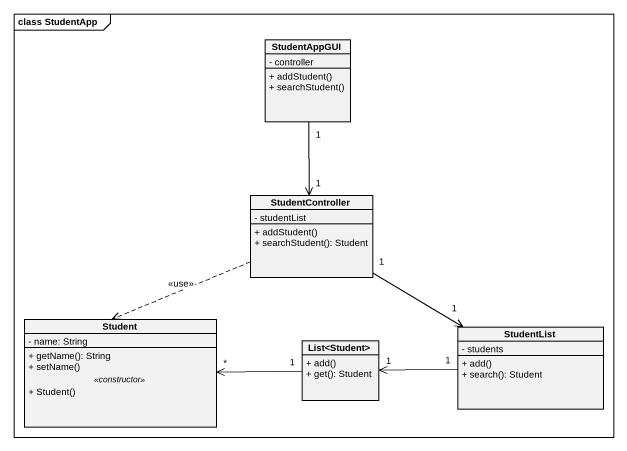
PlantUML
@startuml
mainframe class StudentApp
hide circle
hide empty members
skinparam classAttributeIconSize 0
class StudentAppGUI {
  - controller
  + addStudent()
  + searchStudent()
}
class StudentController {
  - studentList
  + addStudent()
  + searchStudent(): Student
}
class Student {
  - name: String
  --
  + getName(): String
  + setName()
  .. <<constructor>> ..
  + Student()
}
class StudentList {
  - students
  + add()
  + search(): Student
}
class "List<Student>" as List_Student {
  + add()
  + get(): Student
}
StudentAppGUI "1" --> "1" StudentController
StudentController ..> Student : <<use>>
StudentController "1" --> "1" StudentList
StudentList "1" -left-> "1" List_Student
List_Student "1" -left-> "*" Student
@enduml
